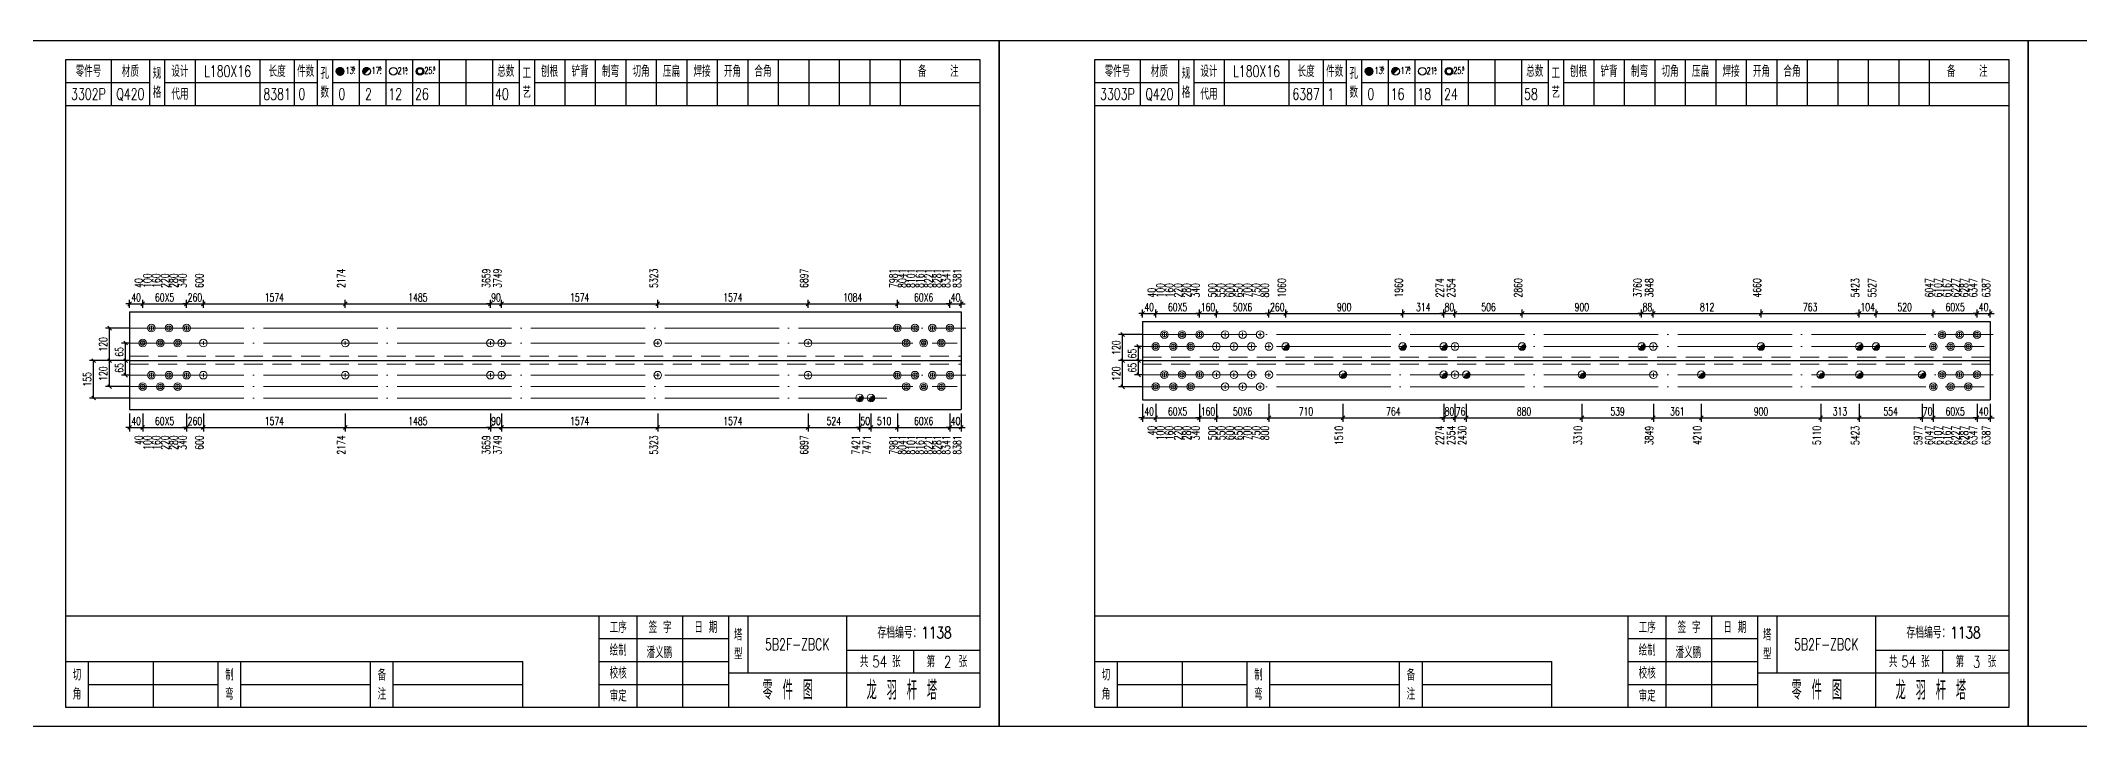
# Model space of a CAD drawing. Header units: millimetres. Extents: x 0 to 30240, y -10896 to -1348.
# Drawn here: x 288 to 823, y -10043 to -9863 of the extents above; entities that cross this region are included whole.
import ezdxf
from ezdxf.enums import TextEntityAlignment as Align

# ---------------------------------------------------------------- set-up
doc = ezdxf.new("R2010")
doc.units = ezdxf.units.MM
doc.header["$LTSCALE"] = 20
doc.header["$PDMODE"] = 1
doc.linetypes.add('DASHDOT2X', pattern=[1.75, 1.5, -0.125, 0, -0.125])
doc.linetypes.add('HIDDEN', pattern=[0.375, 0.25, -0.125])
for name, color, linetype, lineweight in [('1', 7, 'Continuous', 25), ('11', 3, 'Continuous', 13), ('2', 1, 'HIDDEN', 13), ('5', 1, 'Continuous', 13), ('7', 2, 'DASHDOT2X', 13)]:
    doc.layers.add(name, color=color, linetype=linetype, lineweight=lineweight)
doc.styles.get("Standard").update_dxf_attribs({"font": 'simplex', "width": 0.7, "bigfont": 'gbhzfs.shx'})
doc.styles.add('SYMBOL_TXT', font='txt.shx', dxfattribs={"width": 0.6})
doc.styles.add('TITLE_TXT', font='simplex.shx', dxfattribs={"width": 0.75, "height": 2.5, "bigfont": 'gbhzfs.shx'})
doc.dimstyles.get("Standard").update_dxf_attribs({"dimtxt": 2.1, "dimasz": 1, "dimexe": 1.05, "dimexo": 0, "dimgap": 0.63, "dimtad": 1, "dimzin": 0, "dimdsep": 46, "dimtxsty": 'standard', "dimblk": 'OBLIQUE', "dimblk1": 'OBLIQUE', "dimblk2": 'OBLIQUE', "dimcen": 0.09, "dimadec": 0, "dimazin": 0, "dimtfac": 1, "dimtdec": 1, "dimtix": 1, "dimtmove": 0, "dimatfit": 3, "dimfxl": 0, "dimtolj": 1, "dimtzin": 0, "dimarcsym": 0})
pattern_1 = [(0, (-3, 0), (0, 0.0125), [])]

# ---------------------------------------------------------------- blocks, each defined once
blk = doc.blocks.new('M12_HOLE')
h = blk.add_hatch()
h.set_pattern_fill('LINE', scale=0.1, style=0)
h.set_pattern_definition(pattern_1)
h.paths.add_polyline_path([(-5, 0, 1), (-1, 0, 1)])
at = {"color": 7}
blk.add_circle((-3, 0), 2, dxfattribs=at)
at = {"color": 7, "attachment_point": 1, "style": 'SYMBOL_TXT'}
for s, insert, char_height, width in [('13\\f??|b0|i0|c0|p54;.', (-0.1, 2.1), 3.5, 5.707), ('5', (3.7, 2.3), 1.8, 2.931)]:
    blk.add_mtext(s, dxfattribs=dict(at, insert=insert, char_height=char_height, width=width))
blk = doc.blocks.new('M16_HOLE')
h = blk.add_hatch()
h.set_pattern_fill('LINE', scale=0.1, style=0)
h.set_pattern_definition(pattern_1)
h.paths.add_polyline_path([(-1.6, 1.4, 0.668179), (-5, 0, 0.198912), (-4.4, -1.4)])
at = {"color": 7}
blk.add_circle((-3, 0), 2, dxfattribs=at)
at = {"color": 7, "attachment_point": 1, "style": 'SYMBOL_TXT'}
for s, insert, char_height, width in [('17.', (-0.4, 2.1), 3.5, 6.316), ('5', (3.6, 2.3), 1.8, 1.822)]:
    blk.add_mtext(s, dxfattribs=dict(at, insert=insert, char_height=char_height, width=width))
blk = doc.blocks.new('M20_HOLE')
at = {"color": 7}
blk.add_circle((-3, 0), 2, dxfattribs=at)
at = {"color": 7, "attachment_point": 1, "style": 'SYMBOL_TXT'}
for s, insert, char_height, width in [('21.', (-0.7, 2), 3.5, 6.074), ('5', (3.3, 2), 1.8, 1.458)]:
    blk.add_mtext(s, dxfattribs=dict(at, insert=insert, char_height=char_height, width=width))
blk = doc.blocks.new('M24_HOLE')
at = {"color": 7}
for radius in [2, 1.5]:
    blk.add_circle((-3, 0), radius, dxfattribs=at)
at = {"color": 7, "attachment_point": 1, "style": 'SYMBOL_TXT'}
for s, insert, char_height, width in [('25.', (-0.7, 2.1), 3.5, 2.429), ('5', (3.9, 2.3), 1.8, 1.944)]:
    blk.add_mtext(s, dxfattribs=dict(at, insert=insert, char_height=char_height, width=width))
blk = doc.blocks.new('JgCard')
for p, q in [((270, 180), (0, 180)), ((0, 180), (0, 0)), ((270, 0), (270, 180)), ((265, 175), (25, 175)), ((25, 175), (25, 5)), ((37, 175), (37, 163)), ((47, 175), (47, 163)), ((51, 175), (51, 163)), ((59, 175), (59, 163)), ((76, 175), (76, 163)), ((85, 175), (85, 163)), ((91, 175), (91, 163)), ((95, 175), (95, 163)), ((102, 175), (102, 163)), ((109, 175), (109, 163)), ((116, 175), (116, 163)), ((123, 175), (123, 163)), ((130, 175), (130, 163)), ((137, 175), (137, 163)), ((144, 175), (144, 163)), ((148, 175), (148, 163)), ((156, 175), (156, 163)), ((164, 175), (164, 163)), ((172, 175), (172, 163)), ((180, 175), (180, 163)), ((188, 175), (188, 163)), ((196, 175), (196, 163)), ((204, 175), (204, 163)), ((212, 175), (212, 163)), ((220, 175), (220, 163)), ((228, 175), (228, 163)), ((236, 175), (236, 163)), ((244, 175), (244, 163)), ((265, 5), (265, 175)), ((25, 169), (47, 169)), ((51, 169), (91, 169)), ((95, 169), (144, 169)), ((148, 169), (265, 169)), ((25, 163), (265, 163)), ((25, 29), (265, 29)), ((165, 5), (165, 29)), ((175, 5), (175, 29)), ((187, 5), (187, 29)), ((199, 5), (199, 29)), ((204, 29), (204, 14)), ((230, 5), (230, 29)), ((165, 23), (199, 23)), ((25, 17), (145, 17)), ((31, 5), (31, 17)), ((48, 17), (48, 5)), ((65, 5), (65, 17)), ((71, 5), (71, 17)), ((105, 5), (105, 17)), ((111, 5), (111, 17)), ((145, 5), (145, 17)), ((165, 17), (199, 17)), ((230, 20), (265, 20)), ((247.5, 20), (247.5, 14)), ((31, 11), (65, 11)), ((71, 11), (105, 11)), ((111, 11), (145, 11)), ((165, 11), (199, 11)), ((199, 14), (265, 14)), ((0, 0), (270, 0)), ((25, 5), (265, 5))]:
    blk.add_line(p, q)
blk.add_lwpolyline([(96.03, 171.99, -1), (98.03, 171.99, -1)], format="xyb", close=True)
blk.add_point((145, 96))
at = {"xscale": 0.5, "yscale": 0.5, "zscale": 0.5}
for name, p in [('M12_HOLE', (98.53, 171.99)), ('M16_HOLE', (105.5, 172)), ('M20_HOLE', (112.5, 172)), ('M24_HOLE', (119.5, 172))]:
    blk.add_blockref(name, p, dxfattribs=at)
at = {"style": 'TITLE_TXT', "width": 0.75}
for s, height, p in [('存档编号：1138', 3.076, (238.02, 23.07)), ('潘义鹏', 3, (177.45, 17.91)), ('龙 羽 杆 塔', 5, (235.17, 6.97))]:
    blk.add_text(s, height=height, dxfattribs=at).set_placement(p)
at = {"attachment_point": 5, "style": 'TITLE_TXT'}
for s, insert, char_height, width in [('零件号', (31, 172), 3, 15), ('材质', (42, 172), 3, 8), ('设计', (55, 172), 3, 8), ('长度', (80.5, 172), 3, 8), ('件数', (88, 172), 3, 6), ('总数', (140.5, 172), 3, 7), ('工\\P艺', (146, 169), 3, 4), ('刨根', (152, 172), 3, 8), ('铲背', (160, 172), 3, 8), ('制弯', (168, 172), 3, 8), ('切角', (176, 172), 3, 8), ('压扁', (184, 172), 3, 8), ('焊接', (192, 172), 3, 8), ('开角', (200, 172), 3, 8), ('合角', (208, 172), 3, 8), ('备    注', (254, 172), 3, 22), ('规格', (49, 169), 3, 4), ('代用', (55, 166), 3, 8), ('孔数', (93, 169), 3, 4), ('工序', (170, 26), 3, 10), ('签 字', (181, 26), 3, 12), ('日 期', (193, 26), 3, 12), ('绘制', (170, 20), 3, 10), ('塔\\P型', (201.5, 21.5), 3, 5), ('共    张', (238.75, 17), 3, 17.5), ('第    张', (256.25, 17), 3, 17.5), ('切\\P角', (28, 11), 3, 6), ('制\\P弯', (68, 11), 3, 6), ('备\\P注', (108, 11), 3, 6), ('校核', (170, 14), 3, 10), ('零 件 图', (214.5, 9.5), 5, 31), ('审定', (170, 8), 3, 10)]:
    blk.add_mtext(s, dxfattribs=dict(at, insert=insert, char_height=char_height, width=width))
blk = doc.blocks.new('M24')
for p, q in [((-0.6, 0), (0.6, 0)), ((0, -0.6), (0, 0.6))]:
    blk.add_line(p, q)
for radius in [1, 0.6]:
    blk.add_circle((0, 0), radius)
blk = doc.blocks.new('M20')
for p, q in [((-0.5, 0), (0.5, 0)), ((0, -0.5), (0, 0.5))]:
    blk.add_line(p, q)
blk.add_circle((0, 0), 1)
blk = doc.blocks.new('M16')
for p, q in [((-0.71, -0.71), (0.71, 0.71)), ((-0.4, 0), (0.4, 0)), ((0, 0.4), (0, -0.4))]:
    blk.add_line(p, q)
blk.add_circle((0, 0), 1)
for radius in [0.8, 0.6, 0.4, 0.2]:
    blk.add_arc((0, 0), radius, 225, 45)
blk = doc.blocks.new('_Oblique')
at = {"color": 0, "linetype": 'ByBlock', "lineweight": -2}
blk.add_line((-0.5, -0.5), (0.5, 0.5), dxfattribs=at)
blk = doc.blocks.new('*D4733')
at = {"layer": '11', "color": 0, "lineweight": -2}
for p, q in [((311.8, -9964.35), (310.8, -9964.35)), ((311.8, -9960.68), (311.8, -9965.4)), ((311.8, -9964.35), (315.24, -9964.35)), ((315.24, -9960.68), (315.24, -9965.4)), ((315.24, -9964.35), (316.24, -9964.35))]:
    blk.add_line(p, q, dxfattribs=at)
at = {"layer": 'Defpoints', "color": 0}
for p in [(311.8, -9960.68), (315.24, -9960.68), (315.24, -9964.35)]:
    blk.add_point(p, dxfattribs=at)
at = {"layer": '11', "color": 0, "lineweight": -2}
blk.add_blockref('_Oblique', (311.8, -9964.35), dxfattribs=at)
at = {"layer": '11', "color": 0, "lineweight": -2, "rotation": 180}
blk.add_blockref('_Oblique', (315.24, -9964.35), dxfattribs=at)
at = {"layer": '11', "color": 0, "insert": (313.52, -9962.67), "char_height": 2.1, "attachment_point": 5}
blk.add_mtext('\\A1;40', dxfattribs=at)
blk = doc.blocks.new('*D4735')
at = {"layer": '11', "color": 0, "lineweight": -2}
for p, q in [((326.74, -9964.35), (325.74, -9964.35)), ((326.74, -9960.68), (326.74, -9965.4)), ((326.74, -9964.35), (331.15, -9964.35)), ((331.15, -9960.68), (331.15, -9965.4)), ((331.15, -9964.35), (332.15, -9964.35))]:
    blk.add_line(p, q, dxfattribs=at)
at = {"layer": 'Defpoints', "color": 0}
for p in [(326.74, -9960.68), (331.15, -9960.68), (331.15, -9964.35)]:
    blk.add_point(p, dxfattribs=at)
at = {"layer": '11', "color": 0, "lineweight": -2}
blk.add_blockref('_Oblique', (326.74, -9964.35), dxfattribs=at)
at = {"layer": '11', "color": 0, "lineweight": -2, "rotation": 180}
blk.add_blockref('_Oblique', (331.15, -9964.35), dxfattribs=at)
at = {"layer": '11', "color": 0, "insert": (328.94, -9962.67), "char_height": 2.1, "attachment_point": 5}
blk.add_mtext('\\A1;260', dxfattribs=at)
blk = doc.blocks.new('*D4738')
at = {"layer": '11', "color": 0, "lineweight": -2}
for p, q in [((406.46, -9964.35), (405.46, -9964.35)), ((406.46, -9960.68), (406.46, -9965.4)), ((406.46, -9964.35), (409.4, -9964.35)), ((409.4, -9960.68), (409.4, -9965.4)), ((409.4, -9964.35), (410.4, -9964.35))]:
    blk.add_line(p, q, dxfattribs=at)
at = {"layer": 'Defpoints', "color": 0}
for p in [(406.46, -9960.68), (409.4, -9960.68), (409.4, -9964.35)]:
    blk.add_point(p, dxfattribs=at)
at = {"layer": '11', "color": 0, "lineweight": -2}
blk.add_blockref('_Oblique', (406.46, -9964.35), dxfattribs=at)
at = {"layer": '11', "color": 0, "lineweight": -2, "rotation": 180}
blk.add_blockref('_Oblique', (409.4, -9964.35), dxfattribs=at)
at = {"layer": '11', "color": 0, "insert": (407.93, -9962.67), "char_height": 2.1, "attachment_point": 5}
blk.add_mtext('\\A1;90', dxfattribs=at)
blk = doc.blocks.new('*D4742')
at = {"layer": '11', "color": 0, "lineweight": -2}
for p, q in [((503.36, -9964.35), (502.36, -9964.35)), ((503.36, -9960.68), (503.36, -9965.4)), ((503.36, -9964.35), (506.3, -9964.35)), ((506.3, -9960.68), (506.3, -9965.4)), ((506.3, -9964.35), (507.3, -9964.35))]:
    blk.add_line(p, q, dxfattribs=at)
at = {"layer": 'Defpoints', "color": 0}
for p in [(503.36, -9960.68), (506.3, -9960.68), (506.3, -9964.35)]:
    blk.add_point(p, dxfattribs=at)
at = {"layer": '11', "color": 0, "lineweight": -2}
blk.add_blockref('_Oblique', (503.36, -9964.35), dxfattribs=at)
at = {"layer": '11', "color": 0, "lineweight": -2, "rotation": 180}
blk.add_blockref('_Oblique', (506.3, -9964.35), dxfattribs=at)
at = {"layer": '11', "color": 0, "insert": (504.83, -9962.67), "char_height": 2.1, "attachment_point": 5}
blk.add_mtext('\\A1;50', dxfattribs=at)
blk = doc.blocks.new('*D4745')
at = {"layer": '11', "color": 0, "lineweight": -2}
for p, q in [((527.06, -9964.35), (526.06, -9964.35)), ((527.06, -9960.68), (527.06, -9965.4)), ((527.06, -9964.35), (530, -9964.35)), ((530, -9960.68), (530, -9965.4)), ((530, -9964.35), (531, -9964.35))]:
    blk.add_line(p, q, dxfattribs=at)
at = {"layer": 'Defpoints', "color": 0}
for p in [(527.06, -9960.68), (530, -9960.68), (530, -9964.35)]:
    blk.add_point(p, dxfattribs=at)
at = {"layer": '11', "color": 0, "lineweight": -2}
blk.add_blockref('_Oblique', (527.06, -9964.35), dxfattribs=at)
at = {"layer": '11', "color": 0, "lineweight": -2, "rotation": 180}
blk.add_blockref('_Oblique', (530, -9964.35), dxfattribs=at)
at = {"layer": '11', "color": 0, "insert": (528.53, -9962.67), "char_height": 2.1, "attachment_point": 5}
blk.add_mtext('\\A1;40', dxfattribs=at)
blk = doc.blocks.new('*D4746')
at = {"layer": '11', "color": 0, "lineweight": -2}
for p, q in [((311.8, -9931.91), (310.8, -9931.91)), ((311.8, -9932.96), (311.8, -9930.86)), ((311.8, -9931.91), (315.24, -9931.91)), ((315.24, -9932.96), (315.24, -9930.86)), ((315.24, -9931.91), (316.24, -9931.91))]:
    blk.add_line(p, q, dxfattribs=at)
at = {"layer": 'Defpoints', "color": 0}
for p in [(315.24, -9931.91), (311.8, -9932.96), (315.24, -9932.96)]:
    blk.add_point(p, dxfattribs=at)
at = {"layer": '11', "color": 0, "lineweight": -2}
blk.add_blockref('_Oblique', (311.8, -9931.91), dxfattribs=at)
at = {"layer": '11', "color": 0, "lineweight": -2, "rotation": 180}
blk.add_blockref('_Oblique', (315.24, -9931.91), dxfattribs=at)
at = {"layer": '11', "color": 0, "insert": (313.52, -9930.23), "char_height": 2.1, "attachment_point": 5}
blk.add_mtext('\\A1;40', dxfattribs=at)
blk = doc.blocks.new('*D4748')
at = {"layer": '11', "color": 0, "lineweight": -2}
for p, q in [((326.74, -9931.91), (325.74, -9931.91)), ((326.74, -9932.96), (326.74, -9930.86)), ((326.74, -9931.91), (331.15, -9931.91)), ((331.15, -9932.96), (331.15, -9930.86)), ((331.15, -9931.91), (332.15, -9931.91))]:
    blk.add_line(p, q, dxfattribs=at)
at = {"layer": 'Defpoints', "color": 0}
for p in [(331.15, -9931.91), (326.74, -9932.96), (331.15, -9932.96)]:
    blk.add_point(p, dxfattribs=at)
at = {"layer": '11', "color": 0, "lineweight": -2}
blk.add_blockref('_Oblique', (326.74, -9931.91), dxfattribs=at)
at = {"layer": '11', "color": 0, "lineweight": -2, "rotation": 180}
blk.add_blockref('_Oblique', (331.15, -9931.91), dxfattribs=at)
at = {"layer": '11', "color": 0, "insert": (328.94, -9930.23), "char_height": 2.1, "attachment_point": 5}
blk.add_mtext('\\A1;260', dxfattribs=at)
blk = doc.blocks.new('*D4751')
at = {"layer": '11', "color": 0, "lineweight": -2}
for p, q in [((406.46, -9931.91), (405.46, -9931.91)), ((406.46, -9932.96), (406.46, -9930.86)), ((406.46, -9931.91), (409.4, -9931.91)), ((409.4, -9932.96), (409.4, -9930.86)), ((409.4, -9931.91), (410.4, -9931.91))]:
    blk.add_line(p, q, dxfattribs=at)
at = {"layer": 'Defpoints', "color": 0}
for p in [(409.4, -9931.91), (406.46, -9932.96), (409.4, -9932.96)]:
    blk.add_point(p, dxfattribs=at)
at = {"layer": '11', "color": 0, "lineweight": -2}
blk.add_blockref('_Oblique', (406.46, -9931.91), dxfattribs=at)
at = {"layer": '11', "color": 0, "lineweight": -2, "rotation": 180}
blk.add_blockref('_Oblique', (409.4, -9931.91), dxfattribs=at)
at = {"layer": '11', "color": 0, "insert": (407.93, -9930.23), "char_height": 2.1, "attachment_point": 5}
blk.add_mtext('\\A1;90', dxfattribs=at)
blk = doc.blocks.new('*D4756')
at = {"layer": '11', "color": 0, "lineweight": -2}
for p, q in [((527.06, -9931.91), (526.06, -9931.91)), ((527.06, -9932.96), (527.06, -9930.86)), ((527.06, -9931.91), (530, -9931.91)), ((530, -9932.96), (530, -9930.86)), ((530, -9931.91), (531, -9931.91))]:
    blk.add_line(p, q, dxfattribs=at)
at = {"layer": 'Defpoints', "color": 0}
for p in [(530, -9931.91), (527.06, -9932.96), (530, -9932.96)]:
    blk.add_point(p, dxfattribs=at)
at = {"layer": '11', "color": 0, "lineweight": -2}
blk.add_blockref('_Oblique', (527.06, -9931.91), dxfattribs=at)
at = {"layer": '11', "color": 0, "lineweight": -2, "rotation": 180}
blk.add_blockref('_Oblique', (530, -9931.91), dxfattribs=at)
at = {"layer": '11', "color": 0, "insert": (528.53, -9930.23), "char_height": 2.1, "attachment_point": 5}
blk.add_mtext('\\A1;40', dxfattribs=at)
blk = doc.blocks.new('*D4762')
at = {"layer": '11', "color": 0, "lineweight": -2}
for p, q in [((577.6, -9958.16), (577.6, -9962.88)), ((581.04, -9958.16), (581.04, -9962.88)), ((577.6, -9961.83), (576.6, -9961.83)), ((577.6, -9961.83), (581.04, -9961.83)), ((581.04, -9961.83), (582.04, -9961.83))]:
    blk.add_line(p, q, dxfattribs=at)
at = {"layer": 'Defpoints', "color": 0}
for p in [(577.6, -9958.16), (581.04, -9958.16), (581.04, -9961.83)]:
    blk.add_point(p, dxfattribs=at)
at = {"layer": '11', "color": 0, "lineweight": -2}
blk.add_blockref('_Oblique', (577.6, -9961.83), dxfattribs=at)
at = {"layer": '11', "color": 0, "lineweight": -2, "rotation": 180}
blk.add_blockref('_Oblique', (581.04, -9961.83), dxfattribs=at)
at = {"layer": '11', "color": 0, "insert": (579.32, -9960.15), "char_height": 2.1, "attachment_point": 5}
blk.add_mtext('\\A1;40', dxfattribs=at)
blk = doc.blocks.new('*D4764')
at = {"layer": '11', "color": 0, "lineweight": -2}
for p, q in [((592.54, -9958.16), (592.54, -9962.88)), ((596.95, -9958.16), (596.95, -9962.88)), ((592.54, -9961.83), (591.54, -9961.83)), ((592.54, -9961.83), (596.95, -9961.83)), ((596.95, -9961.83), (597.95, -9961.83))]:
    blk.add_line(p, q, dxfattribs=at)
at = {"layer": 'Defpoints', "color": 0}
for p in [(592.54, -9958.16), (596.95, -9958.16), (596.95, -9961.83)]:
    blk.add_point(p, dxfattribs=at)
at = {"layer": '11', "color": 0, "lineweight": -2}
blk.add_blockref('_Oblique', (592.54, -9961.83), dxfattribs=at)
at = {"layer": '11', "color": 0, "lineweight": -2, "rotation": 180}
blk.add_blockref('_Oblique', (596.95, -9961.83), dxfattribs=at)
at = {"layer": '11', "color": 0, "insert": (594.75, -9960.15), "char_height": 2.1, "attachment_point": 5}
blk.add_mtext('\\A1;160', dxfattribs=at)
blk = doc.blocks.new('*D4768')
at = {"layer": '11', "color": 0, "lineweight": -2}
for p, q in [((656.63, -9958.16), (656.63, -9962.88)), ((659.57, -9958.16), (659.57, -9962.88)), ((656.63, -9961.83), (655.63, -9961.83)), ((656.63, -9961.83), (659.57, -9961.83)), ((659.57, -9961.83), (660.57, -9961.83))]:
    blk.add_line(p, q, dxfattribs=at)
at = {"layer": 'Defpoints', "color": 0}
for p in [(656.63, -9958.16), (659.57, -9958.16), (659.57, -9961.83)]:
    blk.add_point(p, dxfattribs=at)
at = {"layer": '11', "color": 0, "lineweight": -2}
blk.add_blockref('_Oblique', (656.63, -9961.83), dxfattribs=at)
at = {"layer": '11', "color": 0, "lineweight": -2, "rotation": 180}
blk.add_blockref('_Oblique', (659.57, -9961.83), dxfattribs=at)
at = {"layer": '11', "color": 0, "insert": (658.1, -9960.15), "char_height": 2.1, "attachment_point": 5}
blk.add_mtext('\\A1;80', dxfattribs=at)
blk = doc.blocks.new('*D4769')
at = {"layer": '11', "color": 0, "lineweight": -2}
for p, q in [((659.57, -9958.16), (659.57, -9962.88)), ((662.51, -9958.16), (662.51, -9962.88)), ((659.57, -9961.83), (658.57, -9961.83)), ((659.57, -9961.83), (662.51, -9961.83)), ((662.51, -9961.83), (663.51, -9961.83))]:
    blk.add_line(p, q, dxfattribs=at)
at = {"layer": 'Defpoints', "color": 0}
for p in [(659.57, -9958.16), (662.51, -9958.16), (662.51, -9961.83)]:
    blk.add_point(p, dxfattribs=at)
at = {"layer": '11', "color": 0, "lineweight": -2}
blk.add_blockref('_Oblique', (659.57, -9961.83), dxfattribs=at)
at = {"layer": '11', "color": 0, "lineweight": -2, "rotation": 180}
blk.add_blockref('_Oblique', (662.51, -9961.83), dxfattribs=at)
at = {"layer": '11', "color": 0, "insert": (661.04, -9960.15), "char_height": 2.1, "attachment_point": 5}
blk.add_mtext('\\A1;76', dxfattribs=at)
blk = doc.blocks.new('*D4776')
at = {"layer": '11', "color": 0, "lineweight": -2}
for p, q in [((782.12, -9958.16), (782.12, -9962.88)), ((785.06, -9958.16), (785.06, -9962.88)), ((782.12, -9961.83), (781.12, -9961.83)), ((782.12, -9961.83), (785.06, -9961.83)), ((785.06, -9961.83), (786.06, -9961.83))]:
    blk.add_line(p, q, dxfattribs=at)
at = {"layer": 'Defpoints', "color": 0}
for p in [(782.12, -9958.16), (785.06, -9958.16), (785.06, -9961.83)]:
    blk.add_point(p, dxfattribs=at)
at = {"layer": '11', "color": 0, "lineweight": -2}
blk.add_blockref('_Oblique', (782.12, -9961.83), dxfattribs=at)
at = {"layer": '11', "color": 0, "lineweight": -2, "rotation": 180}
blk.add_blockref('_Oblique', (785.06, -9961.83), dxfattribs=at)
at = {"layer": '11', "color": 0, "insert": (783.59, -9960.15), "char_height": 2.1, "attachment_point": 5}
blk.add_mtext('\\A1;70', dxfattribs=at)
blk = doc.blocks.new('*D4778')
at = {"layer": '11', "color": 0, "lineweight": -2}
for p, q in [((796.56, -9958.16), (796.56, -9962.88)), ((800, -9958.16), (800, -9962.88)), ((796.56, -9961.83), (795.56, -9961.83)), ((796.56, -9961.83), (800, -9961.83)), ((800, -9961.83), (801, -9961.83))]:
    blk.add_line(p, q, dxfattribs=at)
at = {"layer": 'Defpoints', "color": 0}
for p in [(796.56, -9958.16), (800, -9958.16), (800, -9961.83)]:
    blk.add_point(p, dxfattribs=at)
at = {"layer": '11', "color": 0, "lineweight": -2}
blk.add_blockref('_Oblique', (796.56, -9961.83), dxfattribs=at)
at = {"layer": '11', "color": 0, "lineweight": -2, "rotation": 180}
blk.add_blockref('_Oblique', (800, -9961.83), dxfattribs=at)
at = {"layer": '11', "color": 0, "insert": (798.28, -9960.15), "char_height": 2.1, "attachment_point": 5}
blk.add_mtext('\\A1;40', dxfattribs=at)
blk = doc.blocks.new('*D4779')
at = {"layer": '11', "color": 0, "lineweight": -2}
for p, q in [((577.6, -9934.43), (576.6, -9934.43)), ((577.6, -9935.48), (577.6, -9933.38)), ((577.6, -9934.43), (581.04, -9934.43)), ((581.04, -9935.48), (581.04, -9933.38)), ((581.04, -9934.43), (582.04, -9934.43))]:
    blk.add_line(p, q, dxfattribs=at)
at = {"layer": 'Defpoints', "color": 0}
for p in [(577.6, -9935.48), (581.04, -9934.43), (581.04, -9935.48)]:
    blk.add_point(p, dxfattribs=at)
at = {"layer": '11', "color": 0, "lineweight": -2}
blk.add_blockref('_Oblique', (577.6, -9934.43), dxfattribs=at)
at = {"layer": '11', "color": 0, "lineweight": -2, "rotation": 180}
blk.add_blockref('_Oblique', (581.04, -9934.43), dxfattribs=at)
at = {"layer": '11', "color": 0, "insert": (579.32, -9932.75), "char_height": 2.1, "attachment_point": 5}
blk.add_mtext('\\A1;40', dxfattribs=at)
blk = doc.blocks.new('*D4781')
at = {"layer": '11', "color": 0, "lineweight": -2}
for p, q in [((592.54, -9934.43), (591.54, -9934.43)), ((592.54, -9935.48), (592.54, -9933.38)), ((592.54, -9934.43), (596.95, -9934.43)), ((596.95, -9935.48), (596.95, -9933.38)), ((596.95, -9934.43), (597.95, -9934.43))]:
    blk.add_line(p, q, dxfattribs=at)
at = {"layer": 'Defpoints', "color": 0}
for p in [(592.54, -9935.48), (596.95, -9934.43), (596.95, -9935.48)]:
    blk.add_point(p, dxfattribs=at)
at = {"layer": '11', "color": 0, "lineweight": -2}
blk.add_blockref('_Oblique', (592.54, -9934.43), dxfattribs=at)
at = {"layer": '11', "color": 0, "lineweight": -2, "rotation": 180}
blk.add_blockref('_Oblique', (596.95, -9934.43), dxfattribs=at)
at = {"layer": '11', "color": 0, "insert": (594.75, -9932.75), "char_height": 2.1, "attachment_point": 5}
blk.add_mtext('\\A1;160', dxfattribs=at)
blk = doc.blocks.new('*D4783')
at = {"layer": '11', "color": 0, "lineweight": -2}
for p, q in [((610.75, -9934.43), (609.75, -9934.43)), ((610.75, -9935.48), (610.75, -9933.38)), ((610.75, -9934.43), (615.16, -9934.43)), ((615.16, -9935.48), (615.16, -9933.38)), ((615.16, -9934.43), (616.16, -9934.43))]:
    blk.add_line(p, q, dxfattribs=at)
at = {"layer": 'Defpoints', "color": 0}
for p in [(610.75, -9935.48), (615.16, -9934.43), (615.16, -9935.48)]:
    blk.add_point(p, dxfattribs=at)
at = {"layer": '11', "color": 0, "lineweight": -2}
blk.add_blockref('_Oblique', (610.75, -9934.43), dxfattribs=at)
at = {"layer": '11', "color": 0, "lineweight": -2, "rotation": 180}
blk.add_blockref('_Oblique', (615.16, -9934.43), dxfattribs=at)
at = {"layer": '11', "color": 0, "insert": (612.95, -9932.75), "char_height": 2.1, "attachment_point": 5}
blk.add_mtext('\\A1;260', dxfattribs=at)
blk = doc.blocks.new('*D4786')
at = {"layer": '11', "color": 0, "lineweight": -2}
for p, q in [((656.63, -9934.43), (655.63, -9934.43)), ((656.63, -9935.48), (656.63, -9933.38)), ((656.63, -9934.43), (659.57, -9934.43)), ((659.57, -9935.48), (659.57, -9933.38)), ((659.57, -9934.43), (660.57, -9934.43))]:
    blk.add_line(p, q, dxfattribs=at)
at = {"layer": 'Defpoints', "color": 0}
for p in [(656.63, -9935.48), (659.57, -9934.43), (659.57, -9935.48)]:
    blk.add_point(p, dxfattribs=at)
at = {"layer": '11', "color": 0, "lineweight": -2}
blk.add_blockref('_Oblique', (656.63, -9934.43), dxfattribs=at)
at = {"layer": '11', "color": 0, "lineweight": -2, "rotation": 180}
blk.add_blockref('_Oblique', (659.57, -9934.43), dxfattribs=at)
at = {"layer": '11', "color": 0, "insert": (658.1, -9932.75), "char_height": 2.1, "attachment_point": 5}
blk.add_mtext('\\A1;80', dxfattribs=at)
blk = doc.blocks.new('*D4789')
at = {"layer": '11', "color": 0, "lineweight": -2}
for p, q in [((708.52, -9934.43), (707.52, -9934.43)), ((708.52, -9935.48), (708.52, -9933.38)), ((708.52, -9934.43), (711.59, -9934.43)), ((711.59, -9935.48), (711.59, -9933.38)), ((711.59, -9934.43), (712.59, -9934.43))]:
    blk.add_line(p, q, dxfattribs=at)
at = {"layer": 'Defpoints', "color": 0}
for p in [(708.52, -9935.48), (711.59, -9934.43), (711.59, -9935.48)]:
    blk.add_point(p, dxfattribs=at)
at = {"layer": '11', "color": 0, "lineweight": -2}
blk.add_blockref('_Oblique', (708.52, -9934.43), dxfattribs=at)
at = {"layer": '11', "color": 0, "lineweight": -2, "rotation": 180}
blk.add_blockref('_Oblique', (711.59, -9934.43), dxfattribs=at)
at = {"layer": '11', "color": 0, "insert": (710.06, -9932.75), "char_height": 2.1, "attachment_point": 5}
blk.add_mtext('\\A1;88', dxfattribs=at)
blk = doc.blocks.new('*D4792')
at = {"layer": '11', "color": 0, "lineweight": -2}
for p, q in [((765.64, -9934.43), (764.64, -9934.43)), ((765.64, -9935.48), (765.64, -9933.38)), ((765.64, -9934.43), (770.05, -9934.43)), ((770.05, -9935.48), (770.05, -9933.38)), ((770.05, -9934.43), (771.05, -9934.43))]:
    blk.add_line(p, q, dxfattribs=at)
at = {"layer": 'Defpoints', "color": 0}
for p in [(765.64, -9935.48), (770.05, -9934.43), (770.05, -9935.48)]:
    blk.add_point(p, dxfattribs=at)
at = {"layer": '11', "color": 0, "lineweight": -2}
blk.add_blockref('_Oblique', (765.64, -9934.43), dxfattribs=at)
at = {"layer": '11', "color": 0, "lineweight": -2, "rotation": 180}
blk.add_blockref('_Oblique', (770.05, -9934.43), dxfattribs=at)
at = {"layer": '11', "color": 0, "insert": (767.85, -9932.75), "char_height": 2.1, "attachment_point": 5}
blk.add_mtext('\\A1;104', dxfattribs=at)
blk = doc.blocks.new('*D4795')
at = {"layer": '11', "color": 0, "lineweight": -2}
for p, q in [((796.56, -9934.43), (795.56, -9934.43)), ((796.56, -9935.48), (796.56, -9933.38)), ((796.56, -9934.43), (800, -9934.43)), ((800, -9935.48), (800, -9933.38)), ((800, -9934.43), (801, -9934.43))]:
    blk.add_line(p, q, dxfattribs=at)
at = {"layer": 'Defpoints', "color": 0}
for p in [(796.56, -9935.48), (800, -9934.43), (800, -9935.48)]:
    blk.add_point(p, dxfattribs=at)
at = {"layer": '11', "color": 0, "lineweight": -2}
blk.add_blockref('_Oblique', (796.56, -9934.43), dxfattribs=at)
at = {"layer": '11', "color": 0, "lineweight": -2, "rotation": 180}
blk.add_blockref('_Oblique', (800, -9934.43), dxfattribs=at)
at = {"layer": '11', "color": 0, "insert": (798.28, -9932.75), "char_height": 2.1, "attachment_point": 5}
blk.add_mtext('\\A1;40', dxfattribs=at)

msp = doc.modelspace()

# ---------------------------------------------------------------- linework, layer by layer
at = {"layer": '1'}
for p, q in [((311.8, -9934.008), (311.8, -9959.628)), ((311.8, -9934.008), (530, -9934.008)), ((530, -9934.008), (530, -9959.628)), ((577.6, -9936.528), (577.6, -9957.108)), ((577.6, -9936.528), (800, -9936.528)), ((800, -9936.528), (800, -9957.108)), ((311.8, -9946.818), (530, -9946.818)), ((577.6, -9946.818), (800, -9946.818)), ((577.6, -9957.108), (800, -9957.108)), ((311.8, -9959.628), (530, -9959.628))]:
    msp.add_line(p, q, dxfattribs=at)
at = {"layer": '2'}
for p, q in [((311.8, -9945.68), (530, -9945.68)), ((311.8, -9947.756), (530, -9947.756)), ((577.6, -9945.904), (800, -9945.904)), ((577.6, -9947.733), (800, -9947.733))]:
    msp.add_line(p, q, dxfattribs=at)
at = {"layer": '7'}
for p, q in [((311.8, -9938.278), (531.26, -9938.278)), ((311.8, -9942.192), (528.96, -9942.192)), ((577.6, -9939.958), (800.76, -9939.958)), ((577.6, -9943.102), (798.46, -9943.102)), ((311.8, -9950.628), (531.26, -9950.628)), ((311.8, -9953.628), (528.96, -9953.628)), ((577.6, -9950.534), (800.76, -9950.534)), ((577.6, -9953.678), (798.46, -9953.678)), ((311.8, -9956.628), (510.5, -9956.628))]:
    msp.add_line(p, q, dxfattribs=at)

# ---------------------------------------------------------------- block references
at = {"layer": '1'}
for p in [(270, -10042.818), (540, -10042.818), (810, -10042.818)]:
    msp.add_blockref('JgCard', p, dxfattribs=at)
at = {"layer": '5'}
for name, p in [('M24', (317.54, -9938.278)), ('M24', (322.14, -9938.278)), ('M24', (326.74, -9938.278)), ('M24', (513.26, -9938.278)), ('M24', (517.86, -9938.278)), ('M24', (522.46, -9938.278)), ('M24', (527.06, -9938.278)), ('M24', (315.24, -9942.192)), ('M24', (319.84, -9942.192)), ('M24', (324.44, -9942.192)), ('M20', (331.15, -9942.192)), ('M20', (368.398, -9942.192)), ('M20', (406.462, -9942.192)), ('M20', (409.402, -9942.192)), ('M20', (450.379, -9942.192)), ('M20', (489.807, -9942.192)), ('M24', (515.56, -9942.192)), ('M24', (520.16, -9942.192)), ('M24', (524.76, -9942.192)), ('M24', (581.04, -9943.102)), ('M24', (583.34, -9939.958)), ('M24', (585.64, -9943.102)), ('M24', (587.94, -9939.958)), ('M24', (590.24, -9943.102)), ('M24', (592.54, -9939.958)), ('M20', (596.95, -9943.102)), ('M20', (599.25, -9939.958)), ('M20', (601.55, -9943.102)), ('M20', (603.85, -9939.958)), ('M20', (606.15, -9943.102)), ('M20', (608.45, -9939.958)), ('M20', (610.75, -9943.102)), ('M16', (615.16, -9943.102)), ('M16', (645.848, -9943.102)), ('M16', (656.627, -9943.102)), ('M20', (659.567, -9943.102)), ('M16', (677.186, -9943.102)), ('M16', (708.525, -9943.102)), ('M20', (711.589, -9943.102)), ('M16', (739.863, -9943.102)), ('M16', (765.642, -9943.102)), ('M16', (770.052, -9943.102)), ('M24', (785.06, -9943.102)), ('M24', (787.36, -9939.958)), ('M24', (789.66, -9943.102)), ('M24', (791.96, -9939.958)), ('M24', (794.26, -9943.102)), ('M24', (796.56, -9939.958)), ('M24', (315.24, -9953.628)), ('M24', (317.54, -9950.628)), ('M24', (319.84, -9953.628)), ('M24', (322.14, -9950.628)), ('M24', (324.44, -9953.628)), ('M24', (326.74, -9950.628)), ('M20', (331.15, -9950.628)), ('M20', (368.398, -9950.628)), ('M20', (406.462, -9950.628)), ('M20', (409.402, -9950.628)), ('M20', (450.379, -9950.628)), ('M20', (489.807, -9950.628)), ('M24', (513.26, -9950.628)), ('M24', (515.56, -9953.628)), ('M24', (517.86, -9950.628)), ('M24', (520.16, -9953.628)), ('M24', (522.46, -9950.628)), ('M24', (524.76, -9953.628)), ('M24', (527.06, -9950.628)), ('M24', (581.04, -9953.678)), ('M24', (583.34, -9950.534)), ('M24', (585.64, -9953.678)), ('M24', (587.94, -9950.534)), ('M24', (590.24, -9953.678)), ('M24', (592.54, -9950.534)), ('M20', (596.95, -9950.534)), ('M20', (599.25, -9953.678)), ('M20', (601.55, -9950.534)), ('M20', (603.85, -9953.678)), ('M20', (606.15, -9950.534)), ('M20', (608.45, -9953.678)), ('M20', (610.75, -9950.534)), ('M16', (630.179, -9950.534)), ('M16', (656.627, -9950.534)), ('M20', (659.567, -9950.534)), ('M16', (662.507, -9950.534)), ('M16', (692.855, -9950.534)), ('M20', (711.624, -9950.534)), ('M16', (724.194, -9950.534)), ('M16', (755.532, -9950.534)), ('M16', (765.642, -9950.534)), ('M16', (782.12, -9950.534)), ('M24', (785.06, -9953.678)), ('M24', (787.36, -9950.534)), ('M24', (789.66, -9953.678)), ('M24', (791.96, -9950.534)), ('M24', (794.26, -9953.678)), ('M24', (796.56, -9950.534)), ('M16', (503.36, -9956.628)), ('M16', (506.3, -9956.628))]:
    msp.add_blockref(name, p, dxfattribs=at)

# ---------------------------------------------------------------- texts
at = {"style": 'TITLE_TXT', "width": 0.75}
for s, p in [('54', (506.712, -10027.328)), ('2', (525.466, -10027.433)), ('54', (776.712, -10027.328)), ('3', (795.466, -10027.433))]:
    msp.add_text(s, height=3, dxfattribs=at).set_placement(p)
at = {"layer": '1', "width": 0.7}
for s, p in [('L180X16', (337.5, -9870.818)), ('L180X16', (607.5, -9870.818)), ('3302P', (301, -9876.818)), ('Q420', (312, -9876.818)), ('8381', (350.5, -9876.818)), ('0', (357, -9876.818)), ('0', (367.5, -9876.818)), ('2', (374.5, -9876.818)), ('12', (381.5, -9876.818)), ('26', (388.5, -9876.818)), ('40', (409.5, -9876.818)), ('3303P', (571, -9876.818)), ('Q420', (582, -9876.818)), ('6387', (620.5, -9876.818)), ('1', (627, -9876.818)), ('0', (637.5, -9876.818)), ('16', (644.5, -9876.818)), ('18', (651.5, -9876.818)), ('24', (658.5, -9876.818)), ('58', (679.5, -9876.818))]:
    msp.add_text(s, height=3, dxfattribs=at).set_placement(p, align=Align.MIDDLE_CENTER)
for s, p in [('40', (315.24, -9927.708)), ('100', (317.54, -9927.708)), ('160', (319.84, -9927.708)), ('220', (322.14, -9927.708)), ('280', (324.44, -9927.708)), ('340', (326.74, -9927.708)), ('600', (331.15, -9927.708)), ('2174', (368.404, -9927.708)), ('3659', (406.45, -9927.708)), ('3749', (409.386, -9927.708)), ('5323', (450.374, -9927.708)), ('6897', (489.808, -9927.708)), ('7981', (513.273, -9927.708)), ('8041', (515.573, -9927.708)), ('8101', (517.873, -9927.708)), ('8161', (520.173, -9927.708)), ('8221', (522.473, -9927.708)), ('8281', (524.773, -9927.708)), ('8341', (527.084, -9927.708)), ('8381', (530, -9927.708)), ('100', (583.34, -9930.228)), ('160', (585.64, -9930.228)), ('220', (587.94, -9930.228)), ('280', (590.24, -9930.228)), ('340', (592.54, -9930.228)), ('500', (596.95, -9930.228)), ('550', (599.25, -9930.228)), ('600', (601.55, -9930.228)), ('650', (603.85, -9930.228)), ('700', (606.15, -9930.228)), ('750', (608.45, -9930.228)), ('800', (610.75, -9930.228)), ('1060', (615.162, -9930.228)), ('1960', (645.85, -9930.228)), ('2274', (656.632, -9930.228)), ('2354', (659.577, -9930.228)), ('2860', (677.188, -9930.228)), ('3760', (708.527, -9930.228)), ('3848', (711.607, -9930.228)), ('4660', (739.865, -9930.228)), ('5423', (765.635, -9930.228)), ('5527', (770.054, -9930.228)), ('6047', (785.062, -9930.228)), ('6107', (787.362, -9930.228)), ('6167', (789.662, -9930.228)), ('6227', (791.962, -9930.228)), ('6287', (794.262, -9930.228)), ('6347', (796.565, -9930.228)), ('6387', (800, -9930.228)), ('40', (581.04, -9930.228))]:
    msp.add_text(s, height=2.1, rotation=90, dxfattribs=at).set_placement(p)
for s, p in [('40', (581.04, -9963.933)), ('100', (583.34, -9963.933)), ('160', (585.64, -9963.933)), ('220', (587.94, -9963.933)), ('280', (590.24, -9963.933)), ('340', (592.54, -9963.933)), ('500', (596.95, -9963.933)), ('550', (599.25, -9963.933)), ('600', (601.55, -9963.933)), ('650', (603.85, -9963.933)), ('700', (606.15, -9963.933)), ('750', (608.45, -9963.933)), ('800', (610.75, -9963.933)), ('1510', (630.181, -9963.933)), ('2274', (656.632, -9963.933)), ('2354', (659.577, -9963.933)), ('2430', (662.509, -9963.933)), ('3310', (692.858, -9963.933)), ('3849', (711.607, -9963.933)), ('4210', (724.196, -9963.933)), ('5110', (755.534, -9963.933)), ('5423', (765.635, -9963.933)), ('5977', (782.123, -9963.933)), ('6047', (785.062, -9963.933)), ('6107', (787.362, -9963.933)), ('6167', (789.662, -9963.933)), ('6227', (791.962, -9963.933)), ('6287', (794.262, -9963.933)), ('6347', (796.565, -9963.933)), ('6387', (800, -9963.933)), ('40', (315.24, -9966.453)), ('100', (317.54, -9966.453)), ('160', (319.84, -9966.453)), ('220', (322.14, -9966.453)), ('280', (324.44, -9966.453)), ('340', (326.74, -9966.453)), ('600', (331.15, -9966.453)), ('2174', (368.404, -9966.453)), ('3659', (406.45, -9966.453)), ('3749', (409.386, -9966.453)), ('5323', (450.374, -9966.453)), ('6897', (489.808, -9966.453)), ('7421', (503.38, -9966.453)), ('7471', (506.305, -9966.453)), ('7981', (513.273, -9966.453)), ('8041', (515.573, -9966.453)), ('8101', (517.873, -9966.453)), ('8161', (520.173, -9966.453)), ('8221', (522.473, -9966.453)), ('8281', (524.773, -9966.453)), ('8341', (527.084, -9966.453)), ('8381', (530, -9966.453))]:
    msp.add_text(s, height=2.1, rotation=90, dxfattribs=at).set_placement(p, align=Align.RIGHT)
at = {"layer": '1', "char_height": 3, "width": 26, "attachment_point": 5}
for insert in [(487, -10021.318), (757, -10021.318)]:
    msp.add_mtext('5B2F-ZBCK', dxfattribs=dict(at, insert=insert))

# ---------------------------------------------------------------- dimensions: what is measured, and where the dimension line sits
at = {"layer": '1'}
for base, p1, p2, text in [((306.55, -9938.278), (311.75, -9946.818), (311.75, -9938.278), '120'), ((310.75, -9942.192), (311.75, -9946.818), (311.75, -9942.192), '65'), ((572.35, -9939.958), (577.55, -9946.818), (577.55, -9939.958), '120'), ((576.55, -9943.102), (577.55, -9946.818), (577.55, -9943.102), '65'), ((302.35, -9946.818), (311.75, -9956.628), (311.75, -9946.818), '155'), ((306.55, -9946.818), (311.75, -9953.628), (311.75, -9946.818), '120'), ((310.75, -9946.818), (311.75, -9950.628), (311.75, -9946.818), '65'), ((572.35, -9946.818), (577.55, -9953.678), (577.55, -9946.818), '120'), ((576.55, -9946.818), (577.55, -9950.534), (577.55, -9946.818), '65')]:
    msp.add_linear_dim(base=base, p1=p1, p2=p2, angle=90, text=text, dimstyle='standard', dxfattribs=at).render()
at = {"layer": '11'}
for base, p1, p2, text, picture, middle in [((315.24, -9931.908), (311.8, -9932.958), (315.24, -9932.958), '40', '*D4746', (313.52, -9930.228)), ((331.15, -9931.908), (326.74, -9932.958), (331.15, -9932.958), '260', '*D4748', (328.945, -9930.228)), ((409.402, -9931.908), (406.462, -9932.958), (409.402, -9932.958), '90', '*D4751', (407.932, -9930.228)), ((530, -9931.908), (527.06, -9932.958), (530, -9932.958), '40', '*D4756', (528.53, -9930.228)), ((581.04, -9934.428), (577.6, -9935.478), (581.04, -9935.478), '40', '*D4779', (579.32, -9932.748)), ((596.95, -9934.428), (592.54, -9935.478), (596.95, -9935.478), '160', '*D4781', (594.745, -9932.748)), ((615.16, -9934.428), (610.75, -9935.478), (615.16, -9935.478), '260', '*D4783', (612.955, -9932.748)), ((659.567, -9934.428), (656.627, -9935.478), (659.567, -9935.478), '80', '*D4786', (658.097, -9932.748)), ((711.589, -9934.428), (708.525, -9935.478), (711.589, -9935.478), '88', '*D4789', (710.057, -9932.748)), ((770.052, -9934.428), (765.642, -9935.478), (770.052, -9935.478), '104', '*D4792', (767.847, -9932.748)), ((800, -9934.428), (796.56, -9935.478), (800, -9935.478), '40', '*D4795', (798.28, -9932.748)), ((581.04, -9961.833), (577.6, -9958.158), (581.04, -9958.158), '40', '*D4762', (579.32, -9960.153)), ((596.95, -9961.833), (592.54, -9958.158), (596.95, -9958.158), '160', '*D4764', (594.745, -9960.153)), ((659.567, -9961.833), (656.627, -9958.158), (659.567, -9958.158), '80', '*D4768', (658.097, -9960.153)), ((662.507, -9961.833), (659.567, -9958.158), (662.507, -9958.158), '76', '*D4769', (661.037, -9960.153)), ((785.06, -9961.833), (782.12, -9958.158), (785.06, -9958.158), '70', '*D4776', (783.59, -9960.153)), ((800, -9961.833), (796.56, -9958.158), (800, -9958.158), '40', '*D4778', (798.28, -9960.153)), ((315.24, -9964.353), (311.8, -9960.678), (315.24, -9960.678), '40', '*D4733', (313.52, -9962.673)), ((331.15, -9964.353), (326.74, -9960.678), (331.15, -9960.678), '260', '*D4735', (328.945, -9962.673)), ((409.402, -9964.353), (406.462, -9960.678), (409.402, -9960.678), '90', '*D4738', (407.932, -9962.673)), ((506.3, -9964.353), (503.36, -9960.678), (506.3, -9960.678), '50', '*D4742', (504.83, -9962.673)), ((530, -9964.353), (527.06, -9960.678), (530, -9960.678), '40', '*D4745', (528.53, -9962.673))]:
    dim = msp.add_linear_dim(base=base, p1=p1, p2=p2, text=text, dimstyle='standard', dxfattribs=at)
    dim.commit()
    dim.dimension.update_dxf_attribs({"geometry": picture, "text_midpoint": middle})
for base, p1, p2, text in [((326.74, -9931.908), (315.24, -9932.958), (326.74, -9932.958), '60X5'), ((368.398, -9931.908), (331.15, -9932.958), (368.398, -9932.958), '1574'), ((406.462, -9931.908), (368.398, -9932.958), (406.462, -9932.958), '1485'), ((450.379, -9931.908), (409.402, -9932.958), (450.379, -9932.958), '1574'), ((489.807, -9931.908), (450.379, -9932.958), (489.807, -9932.958), '1574'), ((513.26, -9931.908), (489.807, -9932.958), (513.26, -9932.958), '1084'), ((527.06, -9931.908), (513.26, -9932.958), (527.06, -9932.958), '60X6'), ((592.54, -9934.428), (581.04, -9935.478), (592.54, -9935.478), '60X5'), ((610.75, -9934.428), (596.95, -9935.478), (610.75, -9935.478), '50X6'), ((645.848, -9934.428), (615.16, -9935.478), (645.848, -9935.478), '900'), ((656.627, -9934.428), (645.848, -9935.478), (656.627, -9935.478), '314'), ((677.186, -9934.428), (659.567, -9935.478), (677.186, -9935.478), '506'), ((708.525, -9934.428), (677.186, -9935.478), (708.525, -9935.478), '900'), ((739.863, -9934.428), (711.589, -9935.478), (739.863, -9935.478), '812'), ((765.642, -9934.428), (739.863, -9935.478), (765.642, -9935.478), '763'), ((785.06, -9934.428), (770.052, -9935.478), (785.06, -9935.478), '520'), ((796.56, -9934.428), (785.06, -9935.478), (796.56, -9935.478), '60X5'), ((592.54, -9961.833), (581.04, -9958.158), (592.54, -9958.158), '60X5'), ((610.75, -9961.833), (596.95, -9958.158), (610.75, -9958.158), '50X6'), ((630.179, -9961.833), (610.75, -9958.158), (630.179, -9958.158), '710'), ((656.627, -9961.833), (630.179, -9958.158), (656.627, -9958.158), '764'), ((692.855, -9961.833), (662.507, -9958.158), (692.855, -9958.158), '880'), ((711.624, -9961.833), (692.855, -9958.158), (711.624, -9958.158), '539'), ((724.194, -9961.833), (711.624, -9958.158), (724.194, -9958.158), '361'), ((755.532, -9961.833), (724.194, -9958.158), (755.532, -9958.158), '900'), ((765.642, -9961.833), (755.532, -9958.158), (765.642, -9958.158), '313'), ((782.12, -9961.833), (765.642, -9958.158), (782.12, -9958.158), '554'), ((796.56, -9961.833), (785.06, -9958.158), (796.56, -9958.158), '60X5'), ((326.74, -9964.353), (315.24, -9960.678), (326.74, -9960.678), '60X5'), ((368.398, -9964.353), (331.15, -9960.678), (368.398, -9960.678), '1574'), ((406.462, -9964.353), (368.398, -9960.678), (406.462, -9960.678), '1485'), ((450.379, -9964.353), (409.402, -9960.678), (450.379, -9960.678), '1574'), ((489.807, -9964.353), (450.379, -9960.678), (489.807, -9960.678), '1574'), ((503.36, -9964.353), (489.807, -9960.678), (503.36, -9960.678), '524'), ((513.26, -9964.353), (506.3, -9960.678), (513.26, -9960.678), '510'), ((527.06, -9964.353), (513.26, -9960.678), (527.06, -9960.678), '60X6')]:
    msp.add_linear_dim(base=base, p1=p1, p2=p2, text=text, dimstyle='standard', dxfattribs=at).render()

doc.saveas('drawing.dxf')
